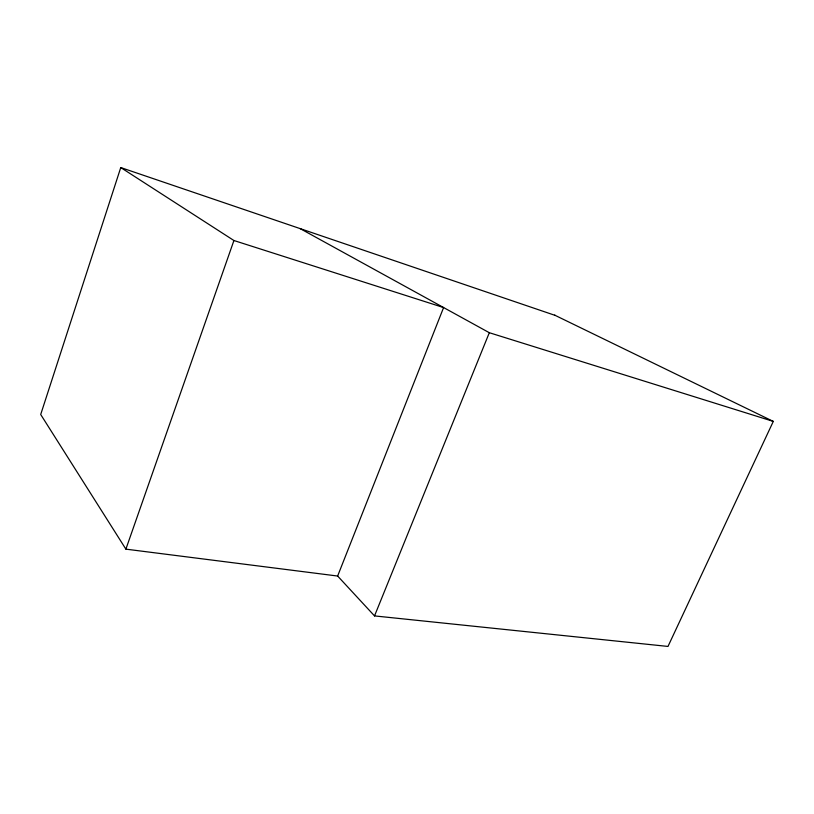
<?xml version="1.0" encoding="UTF-8"?>
<svg xmlns="http://www.w3.org/2000/svg" width="814" height="814" viewBox="0 0 814 814"><rect width="100%" height="100%" fill="white"/><g stroke="black" fill="none" stroke-linecap="round" stroke-linejoin="round"><path stroke-width="1.22" d="M555.301 315.445L120.757 167.562L40.7 414.499L125.885 549.145L337.637 576.037L374.521 615.913L667.989 646.438L773.3 421.408L554.639 315.12M125.885 549.145L233.923 240.517L120.757 167.562M337.637 576.037L443.599 307.56L233.923 240.517M374.521 615.913L489.316 332.712L300.132 228.602M489.316 332.712L773.3 421.408"/></g></svg>
